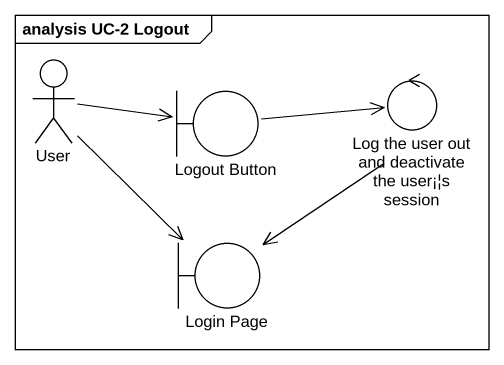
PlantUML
@startuml
mainframe analysis UC-2 Logout
actor User
boundary "Logout Button" as Logout_Button
control "Log the user out and deactivate the user¡¦s session" as Log_the_user_out_and
boundary "Login Page" as Login_Page
User -right-> Logout_Button
User --> Login_Page
Logout_Button -right-> Log_the_user_out_and
Log_the_user_out_and --> Login_Page
@enduml
